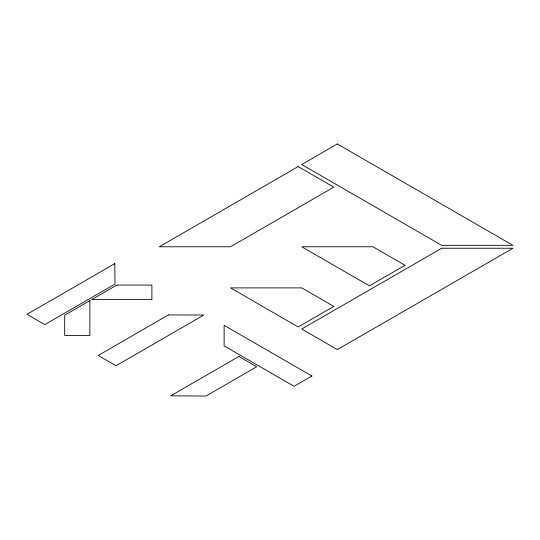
<?xml version="1.0" encoding="UTF-8"?>
<svg xmlns="http://www.w3.org/2000/svg" width="540" height="540" viewBox="0 0 540 540"><rect width="100%" height="100%" fill="white"/><g stroke="black" fill="none" stroke-linecap="round" stroke-linejoin="round"><path stroke-width="0.81" d="M114.77 263.648L27 314.327L44.806 324.608L115.02 284.067L114.77 263.648M298.175 166.59L159.286 246.78L230.513 246.78L333.788 187.15L298.175 166.59M337.345 143.978L301.732 164.538L441.673 245.322L512.892 245.322L337.345 143.978M89.863 300.645L64.685 315.185L64.685 335.421L89.863 335.421L89.863 300.645M116.829 285.079L91.645 299.619L151.889 299.619L151.889 285.079L116.829 285.079M168.446 314.908L98.226 355.448L116.033 365.729L203.803 315.056L168.446 314.908M238.889 356.474L170.708 395.834L205.997 396.023L256.696 366.755L238.889 356.474M333.788 306.403L298.175 326.963L230.513 287.901L301.732 287.901L333.788 306.403M405.007 265.282L369.394 285.842L301.732 246.78L372.958 246.78L405.007 265.282M441.774 248.231L301.732 329.022L337.345 349.582L513 248.231L441.774 248.231M311.897 376.009L294.091 386.289L224.127 345.89L224.127 325.33L311.897 376.009"/></g></svg>
